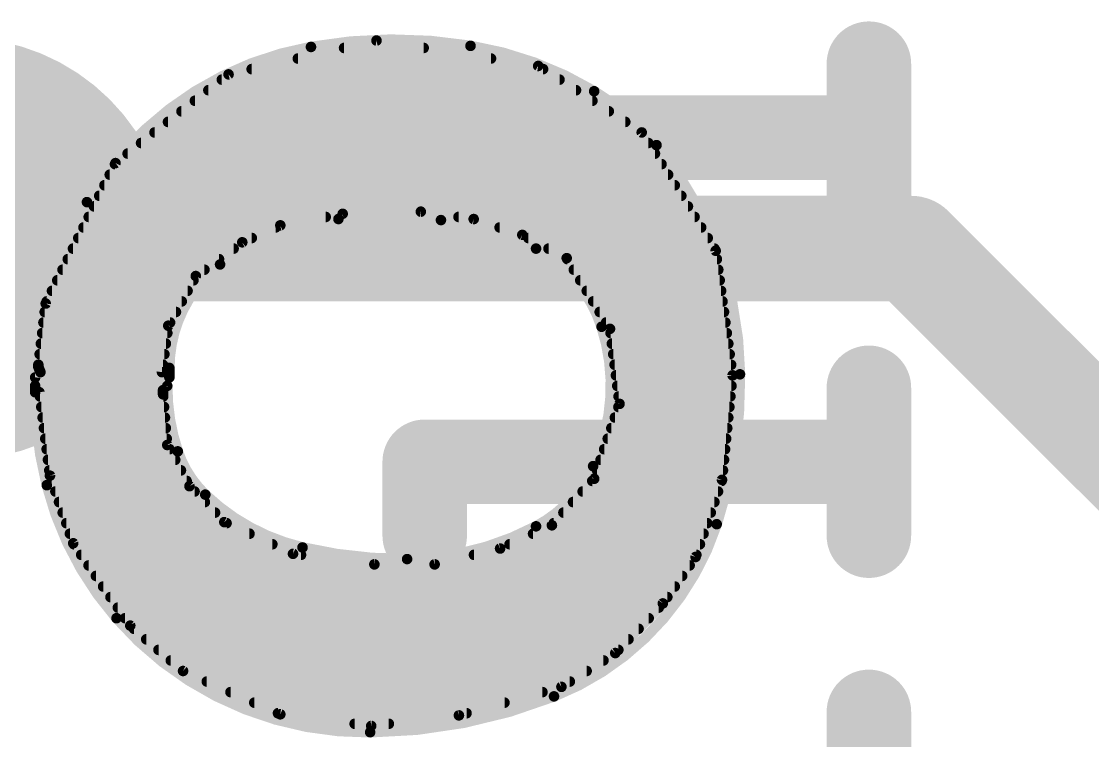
# Model space of a CAD drawing. Extents: x -10.1 to 20.4, y -11.4 to 45.8.
# Drawn here: x 14.371 to 16.946, y 19.137 to 20.867 of the extents above; entities that cross this region are included whole.
import ezdxf

# ---------------------------------------------------------------- set-up
doc = ezdxf.new("R2010")
doc.units = 0
for name, color, linetype in [('1', 12, 'CONTINUOUS'), ('18', 110, 'CONTINUOUS'), ('21', 41, 'CONTINUOUS'), ('22', 40, 'CONTINUOUS')]:
    doc.layers.add(name, color=color, linetype=linetype)

# ---------------------------------------------------------------- blocks, each defined once
blk = doc.blocks.new('ROUNDV')
at = {"const_width": 0.5}
blk.add_lwpolyline([(0, -0.25, 1), (0, 0.25, 1), (0, -0.25)], format="xyb", dxfattribs=at)

msp = doc.modelspace()

# ---------------------------------------------------------------- linework, layer by layer
at = {"layer": '1', "const_width": 0.254}
for points in [[(16.51, 20.32), (14.224, 20.32)], [(17.78, 19.05), (16.51, 20.32)]]:
    msp.add_lwpolyline(points, dxfattribs=at)
at = {"layer": '1', "const_width": 0.127}
for points in [[(16.5549, 20.3649, 1), (16.4651, 20.2751)], [(16.51, 20.2565, 1), (16.51, 20.3835)]]:
    msp.add_lwpolyline(points, format="xyb", dxfattribs=at)
at = {"layer": '21', "const_width": 0.2032}
for points in [[(16.4084, 20.409), (16.4084, 20.7649)], [(15.1627, 20.5869), (15.3407, 20.5869)], [(15.6966, 20.409), (15.6966, 20.5869)], [(15.6966, 20.5869), (16.4084, 20.5869)], [(16.4084, 19.6294), (16.4084, 19.9853)], [(15.3407, 19.6294), (15.3407, 19.8073)], [(15.3407, 19.8073), (16.4084, 19.8073)], [(16.4084, 18.8498), (16.4084, 19.2057)]]:
    msp.add_lwpolyline(points, dxfattribs=at)
at = {"layer": '21', "const_width": 0.1016}
for points in [[(16.4592, 20.7649, 1), (16.3576, 20.7649)], [(15.1627, 20.6377, 1), (15.1627, 20.5361)], [(15.3407, 20.5361, 1), (15.3407, 20.6377)], [(15.7474, 20.5869, 1), (15.6458, 20.5869)], [(15.6966, 20.6377, 1), (15.6966, 20.5361)], [(16.4084, 20.5361, 1), (16.4084, 20.6377)], [(15.6458, 20.409, 1), (15.7474, 20.409)], [(16.3576, 20.409, 1), (16.4592, 20.409)], [(16.4592, 19.9853, 1), (16.3576, 19.9853)], [(15.3915, 19.8073, 1), (15.2899, 19.8073)], [(15.3407, 19.8581, 1), (15.3407, 19.7565)], [(16.4084, 19.7565, 1), (16.4084, 19.8581)], [(15.2899, 19.6294, 1), (15.3915, 19.6294)], [(16.3576, 19.6294, 1), (16.4592, 19.6294)], [(16.4592, 19.2057, 1), (16.3576, 19.2057)]]:
    msp.add_lwpolyline(points, format="xyb", dxfattribs=at)
at = {"layer": '22', "const_width": 0.0254}
for points in [[(15.2248, 20.8204), (14.8692, 20.7391)], [(15.6134, 20.7594), (15.2248, 20.8204)], [(15.1469, 20.8026), (15.3382, 20.8026)], [(15.0358, 20.7772), (15.5, 20.7772)], [(14.9248, 20.7518), (15.6252, 20.7518)], [(15.8623, 20.5994), (15.6134, 20.7594)], [(14.8692, 20.7391), (14.5974, 20.5257)], [(14.853, 20.7264), (15.6647, 20.7264)], [(14.8207, 20.701), (15.7043, 20.701)], [(14.7883, 20.6756), (15.7438, 20.6756)], [(14.756, 20.6502), (15.7833, 20.6502)], [(14.7236, 20.6248), (15.8228, 20.6248)], [(14.6913, 20.5994), (15.8623, 20.5994)], [(16.0401, 20.3149), (15.8623, 20.5994)], [(14.6589, 20.574), (15.8782, 20.574)], [(14.6266, 20.5486), (15.8941, 20.5486)], [(14.5974, 20.5257), (14.4297, 20.1879)], [(14.5962, 20.5232), (15.9099, 20.5232)], [(14.5836, 20.4978), (15.9258, 20.4978)], [(14.5709, 20.4724), (15.9417, 20.4724)], [(14.5583, 20.447), (15.9575, 20.447)], [(14.5457, 20.4216), (15.9734, 20.4216)], [(15.1435, 20.4038), (15.3314, 20.4089)], [(15.3314, 20.4089), (15.4584, 20.3911)], [(14.5331, 20.3962), (15.1027, 20.3962)], [(14.9936, 20.3759), (15.1435, 20.4038)], [(15.422, 20.3962), (15.9893, 20.3962)], [(15.4584, 20.3911), (15.5753, 20.353)], [(14.5205, 20.3708), (14.9821, 20.3708)], [(14.9022, 20.3352), (14.9936, 20.3759)], [(15.5207, 20.3708), (16.0052, 20.3708)], [(14.5079, 20.3454), (14.9251, 20.3454)], [(14.7904, 20.254), (14.9022, 20.3352)], [(15.5753, 20.353), (15.682, 20.2971)], [(15.5898, 20.3454), (16.021, 20.3454)], [(14.4953, 20.32), (14.8813, 20.32)], [(15.6383, 20.32), (16.0369, 20.32)], [(16.0807, 20.0152), (16.0401, 20.3149)], [(14.4827, 20.2946), (14.8463, 20.2946)], [(15.682, 20.2971), (15.7861, 20.127)], [(15.6835, 20.2946), (16.0429, 20.2946)], [(14.4701, 20.2692), (14.8113, 20.2692)], [(14.7244, 20.1346), (14.7904, 20.254)], [(15.6991, 20.2692), (16.0463, 20.2692)], [(14.4575, 20.2438), (14.7848, 20.2438)], [(15.7146, 20.2438), (16.0497, 20.2438)], [(14.4448, 20.2184), (14.7707, 20.2184)], [(15.7302, 20.2184), (16.0532, 20.2184)], [(14.4297, 20.1879), (14.412, 20.0406)], [(14.4322, 20.193), (14.7567, 20.193)], [(15.7457, 20.193), (16.0566, 20.193)], [(14.4273, 20.1676), (14.7426, 20.1676)], [(15.7613, 20.1676), (16.0601, 20.1676)], [(14.4242, 20.1422), (14.7286, 20.1422)], [(14.7091, 20.0228), (14.7244, 20.1346)], [(15.7768, 20.1422), (16.0635, 20.1422)], [(15.7861, 20.127), (15.809, 19.9466)], [(14.4212, 20.1168), (14.722, 20.1168)], [(15.7874, 20.1168), (16.0669, 20.1168)], [(14.4181, 20.0914), (14.7185, 20.0914)], [(15.7906, 20.0914), (16.0704, 20.0914)], [(14.4151, 20.066), (14.715, 20.066)], [(15.7938, 20.066), (16.0738, 20.066)], [(14.412, 20.0406), (14.412, 20.0355)], [(14.412, 20.0406), (14.7115, 20.0406)], [(14.412, 20.0355), (14.417, 20.0228)], [(14.417, 20.0228), (14.7091, 20.0228)], [(14.7269, 20.0101), (14.7269, 20.033)], [(15.7971, 20.0406), (16.0773, 20.0406)], [(14.4043, 20.0101), (14.7269, 20.0101)], [(15.8003, 20.0152), (16.0807, 20.0152)], [(16.0553, 19.7637), (16.0807, 20.0152)], [(14.7218, 19.9898), (14.4043, 19.9898)], [(14.4043, 19.9898), (14.4043, 19.9746)], [(14.7117, 19.9796), (14.4145, 19.9746)], [(14.4145, 19.9746), (14.4399, 19.7739)], [(14.7117, 19.9695), (14.7117, 19.9796)], [(14.7218, 19.8476), (14.7117, 19.9695)], [(15.8035, 19.9898), (16.0781, 19.9898)], [(14.4158, 19.9644), (14.7121, 19.9644)], [(15.809, 19.9466), (15.748, 19.7663)], [(15.8067, 19.9644), (16.0756, 19.9644)], [(14.419, 19.939), (14.7142, 19.939)], [(15.8064, 19.939), (16.073, 19.939)], [(14.4222, 19.9136), (14.7163, 19.9136)], [(15.7978, 19.9136), (16.0704, 19.9136)], [(14.4254, 19.8882), (14.7184, 19.8882)], [(15.7892, 19.8882), (16.0679, 19.8882)], [(14.4286, 19.8628), (14.7205, 19.8628)], [(14.7752, 19.7485), (14.7218, 19.8476)], [(15.7807, 19.8628), (16.0653, 19.8628)], [(14.4319, 19.8374), (14.7273, 19.8374)], [(15.7721, 19.8374), (16.0627, 19.8374)], [(14.4351, 19.812), (14.741, 19.812)], [(15.7635, 19.812), (16.0602, 19.812)], [(14.4383, 19.7866), (14.7547, 19.7866)], [(14.4399, 19.7739), (14.4958, 19.6113)], [(15.748, 19.7663), (15.6464, 19.6545)], [(15.7549, 19.7866), (16.0576, 19.7866)], [(15.9918, 19.5783), (16.0553, 19.7637)], [(14.4443, 19.7612), (14.7684, 19.7612)], [(14.453, 19.7358), (14.7875, 19.7358)], [(14.859, 19.6621), (14.7752, 19.7485)], [(15.7203, 19.7358), (16.0457, 19.7358)], [(15.7434, 19.7612), (16.0544, 19.7612)], [(14.4617, 19.7104), (14.8122, 19.7104)], [(15.6972, 19.7104), (16.037, 19.7104)], [(14.4705, 19.685), (14.8368, 19.685)], [(15.6741, 19.685), (16.0283, 19.685)], [(14.4792, 19.6596), (14.8644, 19.6596)], [(15.0241, 19.5859), (14.859, 19.6621)], [(15.651, 19.6596), (16.0196, 19.6596)], [(14.4879, 19.6342), (14.9195, 19.6342)], [(15.6464, 19.6545), (15.5219, 19.5986)], [(15.6012, 19.6342), (16.0109, 19.6342)], [(14.4958, 19.6113), (14.6329, 19.4132)], [(14.4975, 19.6088), (14.9745, 19.6088)], [(15.5446, 19.6088), (16.0022, 19.6088)], [(14.5151, 19.5834), (15.0434, 19.5834)], [(15.2197, 19.5605), (15.0241, 19.5859)], [(15.5219, 19.5986), (15.3645, 19.5605)], [(15.4591, 19.5834), (15.9935, 19.5834)], [(14.5327, 19.558), (15.9775, 19.558)], [(15.3645, 19.5605), (15.2197, 19.5605)], [(15.9131, 19.4666), (15.9918, 19.5783)], [(14.5503, 19.5326), (15.9596, 19.5326)], [(14.5678, 19.5072), (15.9417, 19.5072)], [(14.5854, 19.4818), (15.9238, 19.4818)], [(14.603, 19.4564), (15.9033, 19.4564)], [(15.7988, 19.3472), (15.9131, 19.4666)], [(14.6206, 19.431), (15.879, 19.431)], [(14.6329, 19.4132), (14.7599, 19.304)], [(14.6417, 19.4056), (15.8547, 19.4056)], [(14.6713, 19.3802), (15.8304, 19.3802)], [(14.7008, 19.3548), (15.8061, 19.3548)], [(14.7304, 19.3294), (15.7704, 19.3294)], [(15.6693, 19.2659), (15.7988, 19.3472)], [(14.7599, 19.304), (14.9936, 19.1999)], [(14.7599, 19.304), (15.73, 19.304)], [(14.8169, 19.2786), (15.6895, 19.2786)], [(14.8739, 19.2532), (15.6237, 19.2532)], [(15.4229, 19.1973), (15.6693, 19.2659)], [(14.931, 19.2278), (15.5325, 19.2278)], [(14.988, 19.2024), (15.4412, 19.2024)], [(14.9936, 19.1999), (15.2121, 19.1719)], [(15.2121, 19.1719), (15.4229, 19.1973)], [(15.1723, 19.177), (15.2544, 19.177)]]:
    msp.add_lwpolyline(points, dxfattribs=at)
at = {"layer": '22'}
for points, const_width in [([(15.4508, 20.8077, 0.0851), (15.0673, 20.8051)], 0.0254), ([(15.2258, 20.8267, 1), (15.2238, 20.8141)], 0.0127), ([(15.2262, 20.8142, 1), (15.2234, 20.8266)], 0.0127), ([(15.0673, 20.8051, 0.2183), (14.5288, 20.4318)], 0.0254), ([(15.0662, 20.8114, 1), (15.0684, 20.7988)], 0.0127), ([(15.0684, 20.7988, 1), (15.0662, 20.8114)], 0.0127), ([(15.1469, 20.809, 1), (15.1469, 20.7963)], 0.0127), ([(15.3382, 20.7963, 1), (15.3382, 20.809)], 0.0127), ([(15.748, 20.6985, 0.0949), (15.4508, 20.8077)], 0.0254), ([(15.4518, 20.814, 1), (15.4498, 20.8014)], 0.0127), ([(15.4498, 20.8014, 1), (15.4518, 20.814)], 0.0127), ([(15.0358, 20.7836, 1), (15.0358, 20.7708)], 0.0127), ([(15.5, 20.7708, 1), (15.5, 20.7836)], 0.0127), ([(14.9248, 20.7582, 1), (14.9248, 20.7454)], 0.0127), ([(15.6168, 20.7647, 1), (15.61, 20.7541)], 0.0127), ([(15.6124, 20.7531, 1), (15.6144, 20.7657)], 0.0127), ([(15.6252, 20.7454, 1), (15.6252, 20.7582)], 0.0127), ([(14.853, 20.7328, 1), (14.853, 20.7201)], 0.0127), ([(14.8678, 20.7453, 1), (14.8706, 20.7329)], 0.0127), ([(14.8731, 20.7341, 1), (14.8653, 20.7441)], 0.0127), ([(15.6647, 20.7201, 1), (15.6647, 20.7328)], 0.0127), ([(14.8207, 20.7074, 1), (14.8207, 20.6946)], 0.0127), ([(15.7043, 20.6946, 1), (15.7043, 20.7074)], 0.0127), ([(15.8979, 20.5689, 0.0859), (15.748, 20.6985)], 0.0254), ([(15.7513, 20.7039, 1), (15.7447, 20.6931)], 0.0127), ([(15.7447, 20.6931, 1), (15.7513, 20.7039)], 0.0127), ([(14.7883, 20.682, 1), (14.7883, 20.6692)], 0.0127), ([(15.7438, 20.6692, 1), (15.7438, 20.682)], 0.0127), ([(14.756, 20.6566, 1), (14.756, 20.6439)], 0.0127), ([(15.7833, 20.6439, 1), (15.7833, 20.6566)], 0.0127), ([(14.7236, 20.6312, 1), (14.7236, 20.6184)], 0.0127), ([(15.8228, 20.6184, 1), (15.8228, 20.6312)], 0.0127), ([(14.6913, 20.6058, 1), (14.6913, 20.593)], 0.0127), ([(15.8677, 20.6028, 1), (15.8569, 20.596)], 0.0127), ([(15.8589, 20.5941, 1), (15.8657, 20.6047)], 0.0127), ([(15.8623, 20.593, 1), (15.8623, 20.6058)], 0.0127), ([(14.6589, 20.5804, 1), (14.6589, 20.5677)], 0.0127), ([(15.8782, 20.5677, 1), (15.8782, 20.5804)], 0.0127), ([(16.0985, 20.0177, 0.1703), (15.8979, 20.5689)], 0.0254), ([(15.9028, 20.5729, 1), (15.893, 20.5649)], 0.0127), ([(15.893, 20.5649, 1), (15.9028, 20.5729)], 0.0127), ([(14.6266, 20.555, 1), (14.6266, 20.5422)], 0.0127), ([(15.8941, 20.5422, 1), (15.8941, 20.555)], 0.0127), ([(14.5962, 20.5296, 1), (14.5962, 20.5168)], 0.0127), ([(14.5935, 20.5307, 1), (14.6013, 20.5207)], 0.0127), ([(14.6031, 20.5229, 1), (14.5917, 20.5285)], 0.0127), ([(15.9099, 20.5168, 1), (15.9099, 20.5296)], 0.0127), ([(14.5836, 20.5042, 1), (14.5836, 20.4915)], 0.0127), ([(15.9258, 20.4915, 1), (15.9258, 20.5042)], 0.0127), ([(14.5709, 20.4788, 1), (14.5709, 20.466)], 0.0127), ([(15.9417, 20.466, 1), (15.9417, 20.4788)], 0.0127), ([(14.5288, 20.4318, 0.1246), (14.4043, 20.0101)], 0.0254), ([(14.5343, 20.4286, 1), (14.5233, 20.435)], 0.0127), ([(14.5583, 20.4534, 1), (14.5583, 20.4407)], 0.0127), ([(15.9575, 20.4407, 1), (15.9575, 20.4534)], 0.0127), ([(14.5233, 20.435, 1), (14.5343, 20.4286)], 0.0127), ([(14.5457, 20.428, 1), (14.5457, 20.4153)], 0.0127), ([(15.3323, 20.4152, 1), (15.3305, 20.4026)], 0.0127), ([(15.3316, 20.4026, 1), (15.3312, 20.4152)], 0.0127), ([(15.9734, 20.4153, 1), (15.9734, 20.428)], 0.0127), ([(14.5331, 20.4026, 1), (14.5331, 20.3898)], 0.0127), ([(15.1333, 20.3911, 0.1478), (14.8488, 20.2819)], 0.0254), ([(15.1027, 20.3898, 1), (15.1027, 20.4026)], 0.0127), ([(15.3797, 20.3886, 0.0416), (15.1333, 20.3911)], 0.0254), ([(15.1328, 20.3974, 1), (15.1338, 20.3848)], 0.0127), ([(15.1338, 20.3848, 1), (15.1328, 20.3974)], 0.0127), ([(15.1433, 20.4101, 1), (15.1437, 20.3975)], 0.0127), ([(15.1447, 20.3976, 1), (15.1423, 20.41)], 0.0127), ([(15.6083, 20.32, 0.0995), (15.3797, 20.3886)], 0.0254), ([(15.3803, 20.3949, 1), (15.3791, 20.3823)], 0.0127), ([(15.3791, 20.3823, 1), (15.3803, 20.3949)], 0.0127), ([(15.422, 20.4026, 1), (15.422, 20.3898)], 0.0127), ([(15.4604, 20.3971, 1), (15.4564, 20.3851)], 0.0127), ([(15.4575, 20.3848, 1), (15.4593, 20.3974)], 0.0127), ([(15.9893, 20.3898, 1), (15.9893, 20.4026)], 0.0127), ([(14.5205, 20.3772, 1), (14.5205, 20.3645)], 0.0127), ([(14.9821, 20.3645, 1), (14.9821, 20.3772)], 0.0127), ([(14.9924, 20.3821, 1), (14.9948, 20.3697)], 0.0127), ([(14.9962, 20.3701, 1), (14.991, 20.3817)], 0.0127), ([(15.5207, 20.3772, 1), (15.5207, 20.3645)], 0.0127), ([(16.0052, 20.3645, 1), (16.0052, 20.3772)], 0.0127), ([(14.5079, 20.3518, 1), (14.5079, 20.3391)], 0.0127), ([(14.8996, 20.341, 1), (14.9048, 20.3294)], 0.0127), ([(14.9059, 20.3301, 1), (14.8985, 20.3403)], 0.0127), ([(14.9251, 20.3391, 1), (14.9251, 20.3518)], 0.0127), ([(15.5782, 20.3586, 1), (15.5724, 20.3474)], 0.0127), ([(15.5733, 20.347, 1), (15.5773, 20.359)], 0.0127), ([(15.5898, 20.3518, 1), (15.5898, 20.3391)], 0.0127), ([(16.021, 20.3391, 1), (16.021, 20.3518)], 0.0127), ([(14.4953, 20.3264, 1), (14.4953, 20.3136)], 0.0127), ([(14.8813, 20.3136, 1), (14.8813, 20.3264)], 0.0127), ([(15.7658, 20.132, 0.1942), (15.6083, 20.32)], 0.0254), ([(15.6113, 20.3256, 1), (15.6053, 20.3144)], 0.0127), ([(15.6053, 20.3144, 1), (15.6113, 20.3256)], 0.0127), ([(15.6383, 20.3264, 1), (15.6383, 20.3136)], 0.0127), ([(16.0464, 20.3158, 1), (16.0338, 20.314)], 0.0127), ([(16.0347, 20.3115, 1), (16.0455, 20.3183)], 0.0127), ([(16.0369, 20.3136, 1), (16.0369, 20.3264)], 0.0127), ([(14.4827, 20.301, 1), (14.4827, 20.2883)], 0.0127), ([(14.8488, 20.2819, 0.2316), (14.7269, 20.033)], 0.0254), ([(14.8449, 20.2869, 1), (14.8527, 20.2769)], 0.0127), ([(14.8527, 20.2769, 1), (14.8449, 20.2869)], 0.0127), ([(14.8463, 20.2883, 1), (14.8463, 20.301)], 0.0127), ([(15.6874, 20.3004, 1), (15.6766, 20.2938)], 0.0127), ([(15.6835, 20.301, 1), (15.6835, 20.2883)], 0.0127), ([(15.6791, 20.2915, 1), (15.6849, 20.3027)], 0.0127), ([(16.0429, 20.2883, 1), (16.0429, 20.301)], 0.0127), ([(14.4701, 20.2756, 1), (14.4701, 20.2629)], 0.0127), ([(14.7867, 20.2591, 1), (14.7941, 20.2489)], 0.0127), ([(14.796, 20.2509, 1), (14.7848, 20.2571)], 0.0127), ([(14.8113, 20.2629, 1), (14.8113, 20.2756)], 0.0127), ([(15.6991, 20.2756, 1), (15.6991, 20.2629)], 0.0127), ([(16.0463, 20.2629, 1), (16.0463, 20.2756)], 0.0127), ([(14.4575, 20.2502, 1), (14.4575, 20.2374)], 0.0127), ([(14.7848, 20.2374, 1), (14.7848, 20.2502)], 0.0127), ([(15.7146, 20.2502, 1), (15.7146, 20.2374)], 0.0127), ([(16.0497, 20.2374, 1), (16.0497, 20.2502)], 0.0127), ([(14.4448, 20.2248, 1), (14.4448, 20.2121)], 0.0127), ([(14.7707, 20.2121, 1), (14.7707, 20.2248)], 0.0127), ([(15.7302, 20.2248, 1), (15.7302, 20.2121)], 0.0127), ([(16.0532, 20.2121, 1), (16.0532, 20.2248)], 0.0127), ([(14.424, 20.1907, 1), (14.4354, 20.1851)], 0.0127), ([(14.436, 20.1871, 1), (14.4234, 20.1887)], 0.0127), ([(14.4322, 20.1994, 1), (14.4322, 20.1867)], 0.0127), ([(14.7567, 20.1867, 1), (14.7567, 20.1994)], 0.0127), ([(15.7457, 20.1994, 1), (15.7457, 20.1867)], 0.0127), ([(16.0566, 20.1867, 1), (16.0566, 20.1994)], 0.0127), ([(14.4273, 20.174, 1), (14.4273, 20.1612)], 0.0127), ([(14.7426, 20.1612, 1), (14.7426, 20.174)], 0.0127), ([(15.7613, 20.174, 1), (15.7613, 20.1612)], 0.0127), ([(16.0601, 20.1612, 1), (16.0601, 20.174)], 0.0127), ([(14.4242, 20.1486, 1), (14.4242, 20.1359)], 0.0127), ([(14.7188, 20.1377, 1), (14.73, 20.1315)], 0.0127), ([(14.7307, 20.1337, 1), (14.7181, 20.1355)], 0.0127), ([(14.7286, 20.1359, 1), (14.7286, 20.1486)], 0.0127), ([(15.7455, 19.7968, 0.1897), (15.7658, 20.132)], 0.0254), ([(15.7718, 20.134, 1), (15.7598, 20.13)], 0.0127), ([(15.7598, 20.13, 1), (15.7718, 20.134)], 0.0127), ([(15.7768, 20.1486, 1), (15.7768, 20.1359)], 0.0127), ([(15.7924, 20.1278, 1), (15.7798, 20.1262)], 0.0127), ([(15.7807, 20.1237, 1), (15.7915, 20.1303)], 0.0127), ([(16.0635, 20.1359, 1), (16.0635, 20.1486)], 0.0127), ([(14.4212, 20.1232, 1), (14.4212, 20.1105)], 0.0127), ([(14.722, 20.1105, 1), (14.722, 20.1232)], 0.0127), ([(15.7874, 20.1232, 1), (15.7874, 20.1105)], 0.0127), ([(16.0669, 20.1105, 1), (16.0669, 20.1232)], 0.0127), ([(14.4181, 20.0978, 1), (14.4181, 20.085)], 0.0127), ([(14.7185, 20.085, 1), (14.7185, 20.0978)], 0.0127), ([(15.7906, 20.0978, 1), (15.7906, 20.085)], 0.0127), ([(16.0704, 20.085, 1), (16.0704, 20.0978)], 0.0127), ([(14.4151, 20.0724, 1), (14.4151, 20.0597)], 0.0127), ([(14.715, 20.0597, 1), (14.715, 20.0724)], 0.0127), ([(15.7938, 20.0724, 1), (15.7938, 20.0597)], 0.0127), ([(16.0738, 20.0597, 1), (16.0738, 20.0724)], 0.0127), ([(14.412, 20.047, 1), (14.412, 20.0343)], 0.0127), ([(14.4179, 20.0378, 1), (14.4061, 20.0332)], 0.0127), ([(14.4057, 20.0414, 1), (14.4183, 20.0398)], 0.0127), ([(14.4184, 20.0406, 1), (14.4057, 20.0406)], 0.0127), ([(14.4057, 20.0355, 1), (14.4184, 20.0355)], 0.0127), ([(14.417, 20.0292, 1), (14.417, 20.0164)], 0.0127), ([(14.7091, 20.0164, 1), (14.7091, 20.0292)], 0.0127), ([(14.7115, 20.0343, 1), (14.7115, 20.047)], 0.0127), ([(14.7332, 20.033, 1), (14.7206, 20.033)], 0.0127), ([(14.7206, 20.033, 1), (14.7332, 20.033)], 0.0127), ([(15.7971, 20.047, 1), (15.7971, 20.0343)], 0.0127), ([(16.0773, 20.0343, 1), (16.0773, 20.047)], 0.0127), ([(14.4043, 20.0165, 1), (14.4043, 20.0038)], 0.0127), ([(14.398, 20.0103, 1), (14.4106, 20.0099)], 0.0127), ([(14.4111, 20.0205, 1), (14.4229, 20.0251)], 0.0127), ([(14.7028, 20.0237, 1), (14.7154, 20.0219)], 0.0127), ([(14.7206, 20.0101, 1), (14.7332, 20.0101)], 0.0127), ([(14.7269, 20.0038, 1), (14.7269, 20.0165)], 0.0127), ([(15.8003, 20.0216, 1), (15.8003, 20.0088)], 0.0127), ([(16.0426, 19.6571, 0.083), (16.0985, 20.0177)], 0.0254), ([(16.087, 20.0146, 1), (16.0744, 20.0158)], 0.0127), ([(16.0744, 20.0143, 1), (16.087, 20.0161)], 0.0127), ([(16.0807, 20.0088, 1), (16.0807, 20.0216)], 0.0127), ([(16.1048, 20.0178, 1), (16.0922, 20.0176)], 0.0127), ([(16.0922, 20.0176, 1), (16.1048, 20.0178)], 0.0127), ([(14.4043, 19.9962, 1), (14.4043, 19.9835)], 0.0127), ([(14.4043, 19.9746, 0.0624), (14.4323, 19.751)], 0.0254), ([(14.4107, 19.9898, 1), (14.398, 19.9898)], 0.0127), ([(14.4107, 19.9746, 1), (14.398, 19.9746)], 0.0127), ([(14.398, 19.9746, 1), (14.4107, 19.9746)], 0.0127), ([(14.4208, 19.9754, 1), (14.4082, 19.9738)], 0.0127), ([(14.4144, 19.9809, 1), (14.4146, 19.9683)], 0.0127), ([(14.718, 19.97, 1), (14.7054, 19.969)], 0.0127), ([(14.718, 19.9796, 1), (14.7054, 19.9796)], 0.0127), ([(14.7118, 19.9733, 1), (14.7116, 19.9859)], 0.0127), ([(14.7218, 19.9898, 0.0828), (14.7472, 19.8323)], 0.0254), ([(14.7281, 19.9898, 1), (14.7155, 19.9898)], 0.0127), ([(14.7218, 19.9835, 1), (14.7218, 19.9962)], 0.0127), ([(15.8035, 19.9962, 1), (15.8035, 19.9835)], 0.0127), ([(16.0781, 19.9835, 1), (16.0781, 19.9962)], 0.0127), ([(14.4158, 19.9708, 1), (14.4158, 19.9581)], 0.0127), ([(14.7054, 19.9695, 1), (14.718, 19.9695)], 0.0127), ([(14.7121, 19.9581, 1), (14.7121, 19.9708)], 0.0127), ([(15.8067, 19.9708, 1), (15.8067, 19.9581)], 0.0127), ([(15.815, 19.9446, 1), (15.803, 19.9486)], 0.0127), ([(16.0756, 19.9581, 1), (16.0756, 19.9708)], 0.0127), ([(14.419, 19.9454, 1), (14.419, 19.9326)], 0.0127), ([(14.7142, 19.9326, 1), (14.7142, 19.9454)], 0.0127), ([(15.8064, 19.9454, 1), (15.8064, 19.9326)], 0.0127), ([(15.8027, 19.9458, 1), (15.8153, 19.9474)], 0.0127), ([(16.073, 19.9326, 1), (16.073, 19.9454)], 0.0127), ([(14.4222, 19.92, 1), (14.4222, 19.9073)], 0.0127), ([(14.7163, 19.9073, 1), (14.7163, 19.92)], 0.0127), ([(15.7978, 19.92, 1), (15.7978, 19.9073)], 0.0127), ([(16.0704, 19.9073, 1), (16.0704, 19.92)], 0.0127), ([(14.4254, 19.8946, 1), (14.4254, 19.8819)], 0.0127), ([(14.7184, 19.8819, 1), (14.7184, 19.8946)], 0.0127), ([(15.7892, 19.8946, 1), (15.7892, 19.8819)], 0.0127), ([(16.0679, 19.8819, 1), (16.0679, 19.8946)], 0.0127), ([(14.4286, 19.8692, 1), (14.4286, 19.8564)], 0.0127), ([(14.7274, 19.8506, 1), (14.7162, 19.8446)], 0.0127), ([(14.7155, 19.8471, 1), (14.7281, 19.8481)], 0.0127), ([(14.7205, 19.8564, 1), (14.7205, 19.8692)], 0.0127), ([(15.7807, 19.8692, 1), (15.7807, 19.8564)], 0.0127), ([(16.0653, 19.8564, 1), (16.0653, 19.8692)], 0.0127), ([(14.4319, 19.8438, 1), (14.4319, 19.8311)], 0.0127), ([(14.7273, 19.8311, 1), (14.7273, 19.8438)], 0.0127), ([(14.7472, 19.8323, 0.1209), (14.8133, 19.7282)], 0.0254), ([(14.7532, 19.8343, 1), (14.7412, 19.8303)], 0.0127), ([(14.7412, 19.8303, 1), (14.7532, 19.8343)], 0.0127), ([(15.7721, 19.8438, 1), (15.7721, 19.8311)], 0.0127), ([(16.0627, 19.8311, 1), (16.0627, 19.8438)], 0.0127), ([(14.4351, 19.8184, 1), (14.4351, 19.8056)], 0.0127), ([(14.741, 19.8056, 1), (14.741, 19.8184)], 0.0127), ([(15.6083, 19.652, 0.1633), (15.7455, 19.7968)], 0.0254), ([(15.7397, 19.7995, 1), (15.7513, 19.7941)], 0.0127), ([(15.7513, 19.7941, 1), (15.7397, 19.7995)], 0.0127), ([(15.7635, 19.8184, 1), (15.7635, 19.8056)], 0.0127), ([(16.0602, 19.8056, 1), (16.0602, 19.8184)], 0.0127), ([(14.4383, 19.793, 1), (14.4383, 19.7802)], 0.0127), ([(14.4459, 19.776, 1), (14.4339, 19.7718)], 0.0127), ([(14.4336, 19.7731, 1), (14.4462, 19.7747)], 0.0127), ([(14.7547, 19.7802, 1), (14.7547, 19.793)], 0.0127), ([(15.742, 19.7683, 1), (15.754, 19.7643)], 0.0127), ([(15.7527, 19.762, 1), (15.7433, 19.7706)], 0.0127), ([(15.7549, 19.793, 1), (15.7549, 19.7802)], 0.0127), ([(16.0613, 19.7616, 1), (16.0493, 19.7658)], 0.0127), ([(16.0576, 19.7802, 1), (16.0576, 19.793)], 0.0127), ([(14.4385, 19.7526, 1), (14.4261, 19.7494)], 0.0127), ([(14.4323, 19.751, 0.1172), (14.5999, 19.431)], 0.0254), ([(14.4261, 19.7494, 1), (14.4385, 19.7526)], 0.0127), ([(14.4443, 19.7676, 1), (14.4443, 19.7549)], 0.0127), ([(14.453, 19.7422, 1), (14.453, 19.7294)], 0.0127), ([(14.7684, 19.7549, 1), (14.7684, 19.7676)], 0.0127), ([(14.7798, 19.7529, 1), (14.7706, 19.7441)], 0.0127), ([(14.7696, 19.7455, 1), (14.7808, 19.7515)], 0.0127), ([(14.7875, 19.7294, 1), (14.7875, 19.7422)], 0.0127), ([(15.7203, 19.7422, 1), (15.7203, 19.7294)], 0.0127), ([(15.7434, 19.7676, 1), (15.7434, 19.7549)], 0.0127), ([(16.0457, 19.7294, 1), (16.0457, 19.7422)], 0.0127), ([(16.049, 19.7643, 1), (16.0616, 19.7631)], 0.0127), ([(16.0544, 19.7549, 1), (16.0544, 19.7676)], 0.0127), ([(14.4617, 19.7168, 1), (14.4617, 19.704)], 0.0127), ([(14.8133, 19.7282, 0.1342), (15.047, 19.6012)], 0.0254), ([(14.8177, 19.7328, 1), (14.8089, 19.7236)], 0.0127), ([(14.8089, 19.7236, 1), (14.8177, 19.7328)], 0.0127), ([(14.8122, 19.704, 1), (14.8122, 19.7168)], 0.0127), ([(15.6972, 19.7168, 1), (15.6972, 19.704)], 0.0127), ([(16.037, 19.704, 1), (16.037, 19.7168)], 0.0127), ([(14.4705, 19.6914, 1), (14.4705, 19.6787)], 0.0127), ([(14.8368, 19.6787, 1), (14.8368, 19.6914)], 0.0127), ([(15.6741, 19.6914, 1), (15.6741, 19.6787)], 0.0127), ([(16.0283, 19.6787, 1), (16.0283, 19.6914)], 0.0127), ([(14.4792, 19.666, 1), (14.4792, 19.6532)], 0.0127), ([(14.8617, 19.6679, 1), (14.8563, 19.6563)], 0.0127), ([(14.8544, 19.6577, 1), (14.8636, 19.6665)], 0.0127), ([(14.8644, 19.6532, 1), (14.8644, 19.666)], 0.0127), ([(15.651, 19.666, 1), (15.651, 19.6532)], 0.0127), ([(16.0196, 19.6532, 1), (16.0196, 19.666)], 0.0127), ([(14.4879, 19.6406, 1), (14.4879, 19.6278)], 0.0127), ([(14.9195, 19.6278, 1), (14.9195, 19.6406)], 0.0127), ([(15.2984, 19.5732, 0.1204), (15.6083, 19.652)], 0.0254), ([(15.6012, 19.6406, 1), (15.6012, 19.6278)], 0.0127), ([(15.6053, 19.6576, 1), (15.6113, 19.6464)], 0.0127), ([(15.6113, 19.6464, 1), (15.6053, 19.6576)], 0.0127), ([(15.6417, 19.6588, 1), (15.6511, 19.6502)], 0.0127), ([(15.649, 19.6487, 1), (15.6438, 19.6603)], 0.0127), ([(15.6515, 19.243, 0.2224), (16.0426, 19.6571)], 0.0254), ([(16.0109, 19.6278, 1), (16.0109, 19.6406)], 0.0127), ([(16.0366, 19.6591, 1), (16.0486, 19.6551)], 0.0127), ([(16.0486, 19.6551, 1), (16.0366, 19.6591)], 0.0127), ([(14.501, 19.6149, 1), (14.4906, 19.6077)], 0.0127), ([(14.4898, 19.6092, 1), (14.5018, 19.6134)], 0.0127), ([(14.4975, 19.6152, 1), (14.4975, 19.6025)], 0.0127), ([(14.9745, 19.6025, 1), (14.9745, 19.6152)], 0.0127), ([(15.5446, 19.6152, 1), (15.5446, 19.6025)], 0.0127), ([(16.0022, 19.6025, 1), (16.0022, 19.6152)], 0.0127), ([(14.5151, 19.5898, 1), (14.5151, 19.577)], 0.0127), ([(15.0249, 19.5922, 1), (15.0233, 19.5796)], 0.0127), ([(15.0214, 19.5801, 1), (15.0268, 19.5917)], 0.0127), ([(15.047, 19.6012, 0.0602), (15.2984, 19.5732)], 0.0254), ([(15.0485, 19.6074, 1), (15.0455, 19.595)], 0.0127), ([(15.0434, 19.577, 1), (15.0434, 19.5898)], 0.0127), ([(15.0455, 19.595, 1), (15.0485, 19.6074)], 0.0127), ([(15.4591, 19.5898, 1), (15.4591, 19.577)], 0.0127), ([(15.5193, 19.6044, 1), (15.5245, 19.5928)], 0.0127), ([(15.5234, 19.5924, 1), (15.5204, 19.6048)], 0.0127), ([(15.9935, 19.577, 1), (15.9935, 19.5898)], 0.0127), ([(14.5327, 19.5644, 1), (14.5327, 19.5516)], 0.0127), ([(15.2197, 19.5669, 1), (15.2197, 19.5541)], 0.0127), ([(15.2189, 19.5542, 1), (15.2205, 19.5668)], 0.0127), ([(15.2983, 19.5795, 1), (15.2985, 19.5669)], 0.0127), ([(15.2985, 19.5669, 1), (15.2983, 19.5795)], 0.0127), ([(15.363, 19.5667, 1), (15.366, 19.5543)], 0.0127), ([(15.3645, 19.5541, 1), (15.3645, 19.5669)], 0.0127), ([(15.9775, 19.5516, 1), (15.9775, 19.5644)], 0.0127), ([(15.9858, 19.5804, 1), (15.9978, 19.5762)], 0.0127), ([(15.997, 19.5746, 1), (15.9866, 19.582)], 0.0127), ([(14.5503, 19.539, 1), (14.5503, 19.5263)], 0.0127), ([(15.9596, 19.5263, 1), (15.9596, 19.539)], 0.0127), ([(14.5678, 19.5136, 1), (14.5678, 19.5008)], 0.0127), ([(15.9417, 19.5008, 1), (15.9417, 19.5136)], 0.0127), ([(14.5854, 19.4882, 1), (14.5854, 19.4754)], 0.0127), ([(15.9238, 19.4754, 1), (15.9238, 19.4882)], 0.0127), ([(14.603, 19.4628, 1), (14.603, 19.4501)], 0.0127), ([(15.9033, 19.4501, 1), (15.9033, 19.4628)], 0.0127), ([(15.9079, 19.4703, 1), (15.9183, 19.4629)], 0.0127), ([(15.9177, 19.4622, 1), (15.9085, 19.471)], 0.0127), ([(14.5999, 19.431, 0.2195), (15.2095, 19.1567)], 0.0254), ([(14.6047, 19.4352, 1), (14.5951, 19.4268)], 0.0127), ([(14.5951, 19.4268, 1), (14.6047, 19.4352)], 0.0127), ([(14.6206, 19.4374, 1), (14.6206, 19.4246)], 0.0127), ([(15.879, 19.4246, 1), (15.879, 19.4374)], 0.0127), ([(14.637, 19.418, 1), (14.6288, 19.4084)], 0.0127), ([(14.6277, 19.4096, 1), (14.6381, 19.4168)], 0.0127), ([(14.6417, 19.412, 1), (14.6417, 19.3992)], 0.0127), ([(15.8547, 19.3992, 1), (15.8547, 19.412)], 0.0127), ([(14.6713, 19.3866, 1), (14.6713, 19.3739)], 0.0127), ([(15.8304, 19.3739, 1), (15.8304, 19.3866)], 0.0127), ([(14.7008, 19.3612, 1), (14.7008, 19.3484)], 0.0127), ([(15.8061, 19.3484, 1), (15.8061, 19.3612)], 0.0127), ([(14.7304, 19.3358, 1), (14.7304, 19.323)], 0.0127), ([(15.7704, 19.323, 1), (15.7704, 19.3358)], 0.0127), ([(15.7942, 19.3516, 1), (15.8034, 19.3428)], 0.0127), ([(15.8022, 19.3418, 1), (15.7954, 19.3526)], 0.0127), ([(14.7599, 19.3104, 1), (14.7599, 19.2977)], 0.0127), ([(14.7625, 19.3098, 1), (14.7573, 19.2982)], 0.0127), ([(14.7558, 19.2992, 1), (14.764, 19.3088)], 0.0127), ([(15.73, 19.2977, 1), (15.73, 19.3104)], 0.0127), ([(14.8169, 19.285, 1), (14.8169, 19.2722)], 0.0127), ([(15.6895, 19.2722, 1), (15.6895, 19.285)], 0.0127), ([(14.8739, 19.2596, 1), (14.8739, 19.2468)], 0.0127), ([(15.6237, 19.2468, 1), (15.6237, 19.2596)], 0.0127), ([(15.6659, 19.2713, 1), (15.6727, 19.2605)], 0.0127), ([(15.671, 19.2598, 1), (15.6676, 19.272)], 0.0127), ([(14.931, 19.2342, 1), (14.931, 19.2215)], 0.0127), ([(15.2095, 19.1567, 0.092), (15.6515, 19.243)], 0.0254), ([(15.5325, 19.2215, 1), (15.5325, 19.2342)], 0.0127), ([(15.6492, 19.2489, 1), (15.6538, 19.2371)], 0.0127), ([(15.6538, 19.2371, 1), (15.6492, 19.2489)], 0.0127), ([(14.988, 19.2088, 1), (14.988, 19.196)], 0.0127), ([(14.9944, 19.2062, 1), (14.9928, 19.1936)], 0.0127), ([(14.991, 19.1941, 1), (14.9962, 19.2057)], 0.0127), ([(15.4212, 19.2034, 1), (15.4246, 19.1912)], 0.0127), ([(15.4237, 19.191, 1), (15.4221, 19.2036)], 0.0127), ([(15.4412, 19.196, 1), (15.4412, 19.2088)], 0.0127), ([(15.1723, 19.1834, 1), (15.1723, 19.1706)], 0.0127), ([(15.2113, 19.1782, 1), (15.2129, 19.1656)], 0.0127), ([(15.2113, 19.1656, 1), (15.2129, 19.1782)], 0.0127), ([(15.2544, 19.1706, 1), (15.2544, 19.1834)], 0.0127), ([(15.2094, 19.163, 1), (15.2096, 19.1504)], 0.0127), ([(15.2096, 19.1504, 1), (15.2094, 19.163)], 0.0127)]:
    msp.add_lwpolyline(points, format="xyb", dxfattribs=dict(at, const_width=const_width))

# ---------------------------------------------------------------- block references
at = {"layer": '18', "xscale": 1.016, "yscale": 1.016}
msp.add_blockref('ROUNDV', (14.224, 20.32), dxfattribs=at)
msp.add_blockref('ROUNDV', (14.224, 20.32), dxfattribs=at)

doc.saveas('drawing.dxf')
